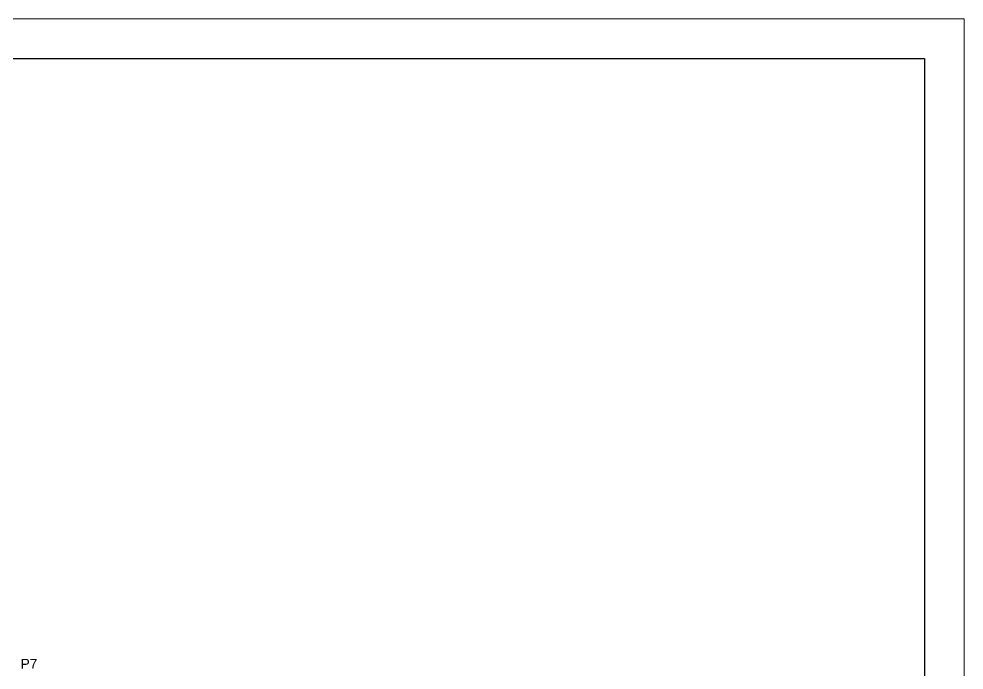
# Model space of a CAD drawing. Extents: x 2666 to 8994, y 352 to 3973.
# Drawn here: x 7540 to 8994, y 2972 to 3973 of the extents above; entities that cross this region are included whole.
import ezdxf

# ---------------------------------------------------------------- set-up
doc = ezdxf.new("R2010")
doc.units = 0
doc.layers.add('FOLHA', color=255, linetype='Continuous', lineweight=5)
doc.layers.add('PIL-N', color=4, linetype='Continuous')
doc.styles.get("Standard").update_dxf_attribs({"font": 'arial.ttf'})

msp = doc.modelspace()

# ---------------------------------------------------------------- linework, layer by layer
at = {"color": 30}
for p, q in [((2818.27, 3911.89), (8932.95, 3911.89)), ((8932.95, 3911.89), (8932.95, 412.56))]:
    msp.add_line(p, q, dxfattribs=at)
at = {"layer": 'FOLHA'}
for p, q in [((2665.86, 3972.85), (8993.91, 3972.85)), ((8993.91, 3972.85), (8993.91, 351.6))]:
    msp.add_line(p, q, dxfattribs=at)

# ---------------------------------------------------------------- texts
at = {"layer": 'PIL-N', "linetype": 'Continuous'}
msp.add_text('P7', height=15, dxfattribs=at).set_placement((7542.55, 2973.95))

doc.saveas('drawing.dxf')
